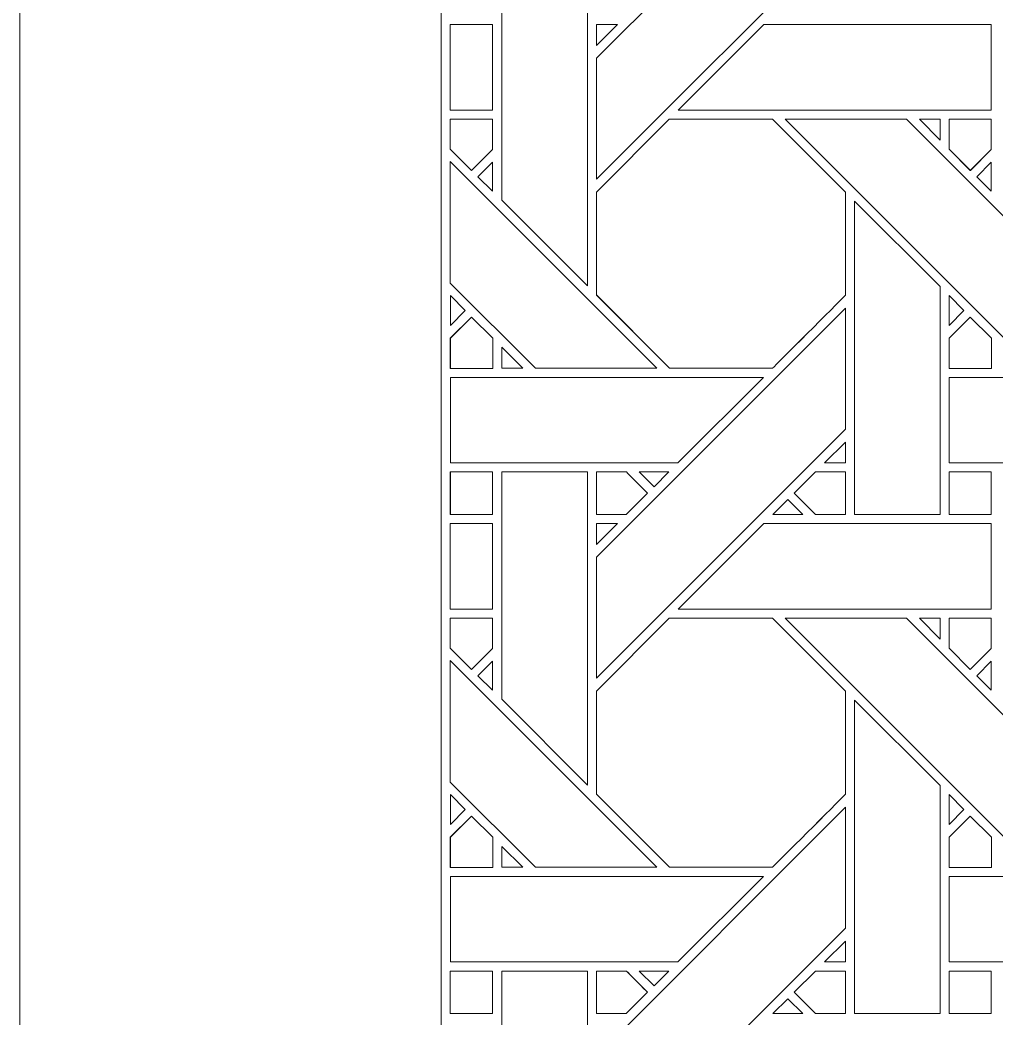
# Model space of a CAD drawing. Header units: inches. Extents: x 4.9 to 19.9, y 1.6 to 16.6.
# Drawn here: x 4.883 to 6.739, y 10.943 to 12.841 of the extents above; entities that cross this region are included whole.
import ezdxf

# ---------------------------------------------------------------- set-up
doc = ezdxf.new("R2010")
doc.units = ezdxf.units.IN
doc.header["$MEASUREMENT"] = 0
doc.layers.add('Design', color=7, linetype='Continuous', lineweight=0)

msp = doc.modelspace()

# ---------------------------------------------------------------- linework, layer by layer
at = {"layer": 'Design'}
for points, knots in [([(4.8829, 16.5948), (4.8829, 16.5948), (4.8829, 1.5948), (4.8829, 1.5948), (4.8829, 1.5948), (19.8829, 1.5948), (19.8829, 1.5948), (19.8829, 1.5948), (19.8829, 16.5948), (19.8829, 16.5948), (19.8829, 16.5948), (4.8829, 16.5948), (4.8829, 16.5948)], [0, 0, 0, 0, 1, 1, 1, 2, 2, 2, 3, 3, 3, 4, 4, 4, 4]), ([(5.684, 15.7937), (5.684, 15.7937), (5.684, 2.3959), (5.684, 2.3959), (5.684, 2.3959), (19.0818, 2.3959), (19.0818, 2.3959), (19.0818, 2.3959), (19.0818, 15.7937), (19.0818, 15.7937), (19.0818, 15.7937), (5.684, 15.7937), (5.684, 15.7937)], [0, 0, 0, 0, 1, 1, 1, 2, 2, 2, 3, 3, 3, 4, 4, 4, 4]), ([(6.1154, 12.904), (6.1567, 12.9451), (6.3965, 13.1851), (6.453, 13.2416), (6.453, 13.2416), (6.453, 13.0116), (6.453, 13.0116), (6.453, 13.0116), (5.9793, 12.5379), (5.9793, 12.5379), (5.9793, 12.5379), (5.9793, 12.768), (5.9793, 12.768), (5.9793, 12.768), (6.1154, 12.904), (6.1154, 12.904)], [0, 0, 0, 0, 1, 1, 1, 2, 2, 2, 3, 3, 3, 4, 4, 4, 5, 5, 5, 5]), ([(5.9622, 12.9301), (5.9622, 12.9301), (5.9622, 12.335), (5.9622, 12.335), (5.9622, 12.335), (5.7992, 12.4979), (5.7992, 12.4979), (5.7992, 12.4979), (5.7992, 12.9301), (5.7992, 12.9301), (5.7992, 12.9301), (5.9622, 12.9301), (5.9622, 12.9301)], [0, 0, 0, 0, 1, 1, 1, 2, 2, 2, 3, 3, 3, 4, 4, 4, 4]), ([(5.7817, 12.8322), (5.7817, 12.8322), (5.7817, 12.6694), (5.7817, 12.6694), (5.7817, 12.6694), (5.7013, 12.6694), (5.7013, 12.6694), (5.7013, 12.6694), (5.7013, 12.8322), (5.7013, 12.8322), (5.7013, 12.8322), (5.7817, 12.8322), (5.7817, 12.8322)], [0, 0, 0, 0, 1, 1, 1, 2, 2, 2, 3, 3, 3, 4, 4, 4, 4]), ([(5.9793, 12.7924), (5.9793, 12.7924), (5.9793, 12.8322), (5.9793, 12.8322), (5.9793, 12.8322), (6.0191, 12.8322), (6.0191, 12.8322), (6.0191, 12.8322), (5.9793, 12.7924), (5.9793, 12.7924)], [0, 0, 0, 0, 1, 1, 1, 2, 2, 2, 3, 3, 3, 3]), ([(6.298, 12.8322), (6.298, 12.8322), (6.7304, 12.8322), (6.7304, 12.8322), (6.7304, 12.8322), (6.7304, 12.6694), (6.7304, 12.6694), (6.7304, 12.6694), (6.1351, 12.6694), (6.1351, 12.6694), (6.1351, 12.6694), (6.298, 12.8322), (6.298, 12.8322)], [0, 0, 0, 0, 1, 1, 1, 2, 2, 2, 3, 3, 3, 4, 4, 4, 4]), ([(5.7816, 12.6523), (5.7816, 12.6523), (5.7816, 12.5946), (5.7816, 12.5946), (5.7816, 12.5946), (5.7416, 12.5548), (5.7416, 12.5548), (5.7416, 12.5548), (5.7014, 12.5951), (5.7014, 12.5951), (5.7014, 12.5951), (5.7014, 12.6523), (5.7014, 12.6523), (5.7014, 12.6523), (5.7816, 12.6523), (5.7816, 12.6523)], [0, 0, 0, 0, 1, 1, 1, 2, 2, 2, 3, 3, 3, 4, 4, 4, 5, 5, 5, 5]), ([(5.7418, 12.5547), (5.7418, 12.5547), (5.7014, 12.5951), (5.7014, 12.5951), (5.7014, 12.5951), (5.7014, 12.6523), (5.7014, 12.6523), (5.7014, 12.6523), (5.7816, 12.6523), (5.7816, 12.6523), (5.7816, 12.6523), (5.7816, 12.5946), (5.7816, 12.5946), (5.7816, 12.5946), (5.7418, 12.5547), (5.7418, 12.5547)], [0, 0, 0, 0, 1, 1, 1, 2, 2, 2, 3, 3, 3, 4, 4, 4, 5, 5, 5, 5]), ([(6.1179, 12.6523), (6.1179, 12.6523), (6.3142, 12.6523), (6.3142, 12.6523), (6.3142, 12.6523), (6.4529, 12.5135), (6.4529, 12.5135), (6.4529, 12.5135), (6.4529, 12.3173), (6.4529, 12.3173), (6.4351, 12.2994), (6.3232, 12.1877), (6.3143, 12.1787), (6.3143, 12.1787), (6.1185, 12.1787), (6.1185, 12.1787), (6.1185, 12.1787), (5.9792, 12.3179), (5.9792, 12.3179), (5.9792, 12.3179), (5.9792, 12.5136), (5.9792, 12.5136), (5.9792, 12.5136), (6.1179, 12.6523), (6.1179, 12.6523)], [0, 0, 0, 0, 1, 1, 1, 2, 2, 2, 3, 3, 3, 4, 4, 4, 5, 5, 5, 6, 6, 6, 7, 7, 7, 8, 8, 8, 8]), ([(5.9793, 12.5135), (5.9793, 12.5135), (6.1179, 12.6523), (6.1179, 12.6523), (6.1179, 12.6523), (6.3142, 12.6523), (6.3142, 12.6523), (6.3142, 12.6523), (6.4529, 12.5135), (6.4529, 12.5135), (6.4529, 12.5135), (6.4529, 12.3173), (6.4529, 12.3173), (6.435, 12.2993), (6.3232, 12.1876), (6.3143, 12.1787), (6.3143, 12.1787), (6.1185, 12.1787), (6.1185, 12.1787), (6.1185, 12.1787), (5.9793, 12.3178), (5.9793, 12.3178), (5.9793, 12.3178), (5.9793, 12.5135), (5.9793, 12.5135)], [0, 0, 0, 0, 1, 1, 1, 2, 2, 2, 3, 3, 3, 4, 4, 4, 5, 5, 5, 6, 6, 6, 7, 7, 7, 8, 8, 8, 8]), ([(6.5694, 12.6522), (6.5694, 12.6522), (7.043, 12.1786), (7.043, 12.1786), (7.043, 12.1786), (6.812, 12.1786), (6.812, 12.1786), (6.812, 12.1786), (6.3385, 12.6522), (6.3385, 12.6522), (6.3385, 12.6522), (6.5694, 12.6522), (6.5694, 12.6522)], [0, 0, 0, 0, 1, 1, 1, 2, 2, 2, 3, 3, 3, 4, 4, 4, 4]), ([(6.633, 12.6522), (6.633, 12.6522), (6.633, 12.6124), (6.633, 12.6124), (6.633, 12.6124), (6.5935, 12.6522), (6.5935, 12.6522), (6.5935, 12.6522), (6.633, 12.6522), (6.633, 12.6522)], [0, 0, 0, 0, 1, 1, 1, 2, 2, 2, 3, 3, 3, 3]), ([(6.7304, 12.6523), (6.7304, 12.6523), (6.7304, 12.5947), (6.7304, 12.5947), (6.7304, 12.5947), (6.6904, 12.5548), (6.6904, 12.5548), (6.6904, 12.5548), (6.6501, 12.5951), (6.6501, 12.5951), (6.6501, 12.5951), (6.6501, 12.6523), (6.6501, 12.6523), (6.6501, 12.6523), (6.7304, 12.6523), (6.7304, 12.6523)], [0, 0, 0, 0, 1, 1, 1, 2, 2, 2, 3, 3, 3, 4, 4, 4, 5, 5, 5, 5]), ([(6.6905, 12.5547), (6.6905, 12.5547), (6.6501, 12.5951), (6.6501, 12.5951), (6.6501, 12.5951), (6.6501, 12.6523), (6.6501, 12.6523), (6.6501, 12.6523), (6.7304, 12.6523), (6.7304, 12.6523), (6.7304, 12.6523), (6.7304, 12.5947), (6.7304, 12.5947), (6.7304, 12.5947), (6.6905, 12.5547), (6.6905, 12.5547)], [0, 0, 0, 0, 1, 1, 1, 2, 2, 2, 3, 3, 3, 4, 4, 4, 5, 5, 5, 5]), ([(5.7013, 12.5716), (5.7013, 12.5716), (6.0943, 12.1786), (6.0943, 12.1786), (6.0943, 12.1786), (5.8633, 12.1786), (5.8633, 12.1786), (5.8633, 12.1786), (5.7013, 12.3406), (5.7013, 12.3406), (5.7013, 12.3406), (5.7013, 12.5716), (5.7013, 12.5716)], [0, 0, 0, 0, 1, 1, 1, 2, 2, 2, 3, 3, 3, 4, 4, 4, 4]), ([(5.7817, 12.5704), (5.7817, 12.5704), (5.7817, 12.5152), (5.7817, 12.5152), (5.7817, 12.5152), (5.7539, 12.5426), (5.7539, 12.5426), (5.7539, 12.5426), (5.7817, 12.5704), (5.7817, 12.5704)], [0, 0, 0, 0, 1, 1, 1, 2, 2, 2, 3, 3, 3, 3]), ([(6.7304, 12.5704), (6.7304, 12.5704), (6.7304, 12.5152), (6.7304, 12.5152), (6.7304, 12.5152), (6.7027, 12.5426), (6.7027, 12.5426), (6.7027, 12.5426), (6.7304, 12.5704), (6.7304, 12.5704)], [0, 0, 0, 0, 1, 1, 1, 2, 2, 2, 3, 3, 3, 3]), ([(6.6329, 12.3343), (6.6329, 12.3343), (6.6329, 11.9006), (6.6329, 11.9006), (6.6329, 11.9006), (6.4701, 11.9006), (6.4701, 11.9006), (6.4701, 11.9006), (6.4701, 12.4964), (6.4701, 12.4964), (6.4701, 12.4964), (6.6329, 12.3343), (6.6329, 12.3343)], [0, 0, 0, 0, 1, 1, 1, 2, 2, 2, 3, 3, 3, 4, 4, 4, 4]), ([(5.7015, 12.26), (5.7015, 12.26), (5.7015, 12.3168), (5.7015, 12.3168), (5.7015, 12.3168), (5.7296, 12.2882), (5.7296, 12.2882), (5.7296, 12.2882), (5.7015, 12.26), (5.7015, 12.26)], [0, 0, 0, 0, 1, 1, 1, 2, 2, 2, 3, 3, 3, 3]), ([(6.6502, 12.26), (6.6502, 12.26), (6.6502, 12.3168), (6.6502, 12.3168), (6.6502, 12.3168), (6.6784, 12.2882), (6.6784, 12.2882), (6.6784, 12.2882), (6.6502, 12.26), (6.6502, 12.26)], [0, 0, 0, 0, 1, 1, 1, 2, 2, 2, 3, 3, 3, 3]), ([(5.9793, 11.8193), (5.9793, 11.8193), (6.453, 12.2929), (6.453, 12.2929), (6.453, 12.2929), (6.453, 12.0628), (6.453, 12.0628), (6.453, 12.0628), (5.9793, 11.5892), (5.9793, 11.5892), (5.9793, 11.5892), (5.9793, 11.8193), (5.9793, 11.8193)], [0, 0, 0, 0, 1, 1, 1, 2, 2, 2, 3, 3, 3, 4, 4, 4, 4]), ([(5.782, 12.1784), (5.782, 12.1784), (5.7013, 12.1784), (5.7013, 12.1784), (5.7013, 12.1784), (5.7013, 12.2357), (5.7013, 12.2357), (5.7013, 12.2357), (5.7416, 12.276), (5.7416, 12.276), (5.7416, 12.276), (5.782, 12.2357), (5.782, 12.2357), (5.782, 12.2357), (5.782, 12.1784), (5.782, 12.1784)], [0, 0, 0, 0, 1, 1, 1, 2, 2, 2, 3, 3, 3, 4, 4, 4, 5, 5, 5, 5]), ([(5.7418, 12.276), (5.7418, 12.276), (5.7821, 12.2357), (5.7821, 12.2357), (5.7821, 12.2357), (5.7821, 12.1784), (5.7821, 12.1784), (5.7821, 12.1784), (5.7015, 12.1784), (5.7015, 12.1784), (5.7015, 12.1784), (5.7015, 12.2356), (5.7015, 12.2356), (5.7015, 12.2356), (5.7418, 12.276), (5.7418, 12.276)], [0, 0, 0, 0, 1, 1, 1, 2, 2, 2, 3, 3, 3, 4, 4, 4, 5, 5, 5, 5]), ([(6.6501, 12.1784), (6.6501, 12.1784), (6.6501, 12.2357), (6.6501, 12.2357), (6.6501, 12.2357), (6.6904, 12.276), (6.6904, 12.276), (6.6904, 12.276), (6.7307, 12.2357), (6.7307, 12.2357), (6.7307, 12.2357), (6.7307, 12.1784), (6.7307, 12.1784), (6.7307, 12.1784), (6.6501, 12.1784), (6.6501, 12.1784)], [0, 0, 0, 0, 1, 1, 1, 2, 2, 2, 3, 3, 3, 4, 4, 4, 5, 5, 5, 5]), ([(6.6904, 12.276), (6.6904, 12.276), (6.7308, 12.2357), (6.7308, 12.2357), (6.7308, 12.2357), (6.7308, 12.1784), (6.7308, 12.1784), (6.7308, 12.1784), (6.6502, 12.1784), (6.6502, 12.1784), (6.6502, 12.1784), (6.6502, 12.2356), (6.6502, 12.2356), (6.6502, 12.2356), (6.6904, 12.276), (6.6904, 12.276)], [0, 0, 0, 0, 1, 1, 1, 2, 2, 2, 3, 3, 3, 4, 4, 4, 5, 5, 5, 5]), ([(5.7994, 12.1786), (5.7994, 12.1786), (5.7994, 12.2184), (5.7994, 12.2184), (5.7994, 12.2184), (5.8391, 12.1786), (5.8391, 12.1786), (5.8391, 12.1786), (5.7994, 12.1786), (5.7994, 12.1786)], [0, 0, 0, 0, 1, 1, 1, 2, 2, 2, 3, 3, 3, 3]), ([(5.7015, 11.9986), (5.7015, 11.9986), (5.7015, 12.1613), (5.7015, 12.1613), (5.7015, 12.1613), (6.2972, 12.1613), (6.2972, 12.1613), (6.2972, 12.1613), (6.1344, 11.9986), (6.1344, 11.9986), (6.1344, 11.9986), (5.7015, 11.9986), (5.7015, 11.9986)], [0, 0, 0, 0, 1, 1, 1, 2, 2, 2, 3, 3, 3, 4, 4, 4, 4]), ([(6.6502, 11.9986), (6.6502, 11.9986), (6.6502, 12.1613), (6.6502, 12.1613), (6.6502, 12.1613), (7.2459, 12.1613), (7.2459, 12.1613), (7.2459, 12.1613), (7.0832, 11.9986), (7.0832, 11.9986), (7.0832, 11.9986), (6.6502, 11.9986), (6.6502, 11.9986)], [0, 0, 0, 0, 1, 1, 1, 2, 2, 2, 3, 3, 3, 4, 4, 4, 4]), ([(6.4132, 11.9987), (6.4132, 11.9987), (6.453, 12.0384), (6.453, 12.0384), (6.453, 12.0384), (6.453, 11.9987), (6.453, 11.9987), (6.453, 11.9987), (6.4132, 11.9987), (6.4132, 11.9987)], [0, 0, 0, 0, 1, 1, 1, 2, 2, 2, 3, 3, 3, 3]), ([(5.7816, 11.9814), (5.7816, 11.9814), (5.7816, 11.9006), (5.7816, 11.9006), (5.7816, 11.9006), (5.7013, 11.9006), (5.7013, 11.9006), (5.7013, 11.9006), (5.7013, 11.9814), (5.7013, 11.9814), (5.7013, 11.9814), (5.7816, 11.9814), (5.7816, 11.9814)], [0, 0, 0, 0, 1, 1, 1, 2, 2, 2, 3, 3, 3, 4, 4, 4, 4]), ([(5.7817, 11.9814), (5.7817, 11.9814), (5.7817, 11.9006), (5.7817, 11.9006), (5.7817, 11.9006), (5.7015, 11.9006), (5.7015, 11.9006), (5.7015, 11.9006), (5.7015, 11.9814), (5.7015, 11.9814), (5.7015, 11.9814), (5.7817, 11.9814), (5.7817, 11.9814)], [0, 0, 0, 0, 1, 1, 1, 2, 2, 2, 3, 3, 3, 4, 4, 4, 4]), ([(5.9622, 11.9814), (5.9622, 11.9814), (5.9622, 11.3863), (5.9622, 11.3863), (5.9622, 11.3863), (5.7992, 11.5492), (5.7992, 11.5492), (5.7992, 11.5492), (5.7992, 11.9814), (5.7992, 11.9814), (5.7992, 11.9814), (5.9622, 11.9814), (5.9622, 11.9814)], [0, 0, 0, 0, 1, 1, 1, 2, 2, 2, 3, 3, 3, 4, 4, 4, 4]), ([(5.9792, 11.9006), (5.9792, 11.9006), (5.9792, 11.9814), (5.9792, 11.9814), (5.9792, 11.9814), (6.0363, 11.9814), (6.0363, 11.9814), (6.0414, 11.9763), (6.0722, 11.9455), (6.0766, 11.9411), (6.0766, 11.9411), (6.0362, 11.9006), (6.0362, 11.9006), (6.0362, 11.9006), (5.9792, 11.9006), (5.9792, 11.9006)], [0, 0, 0, 0, 1, 1, 1, 2, 2, 2, 3, 3, 3, 4, 4, 4, 5, 5, 5, 5]), ([(6.0613, 11.9564), (6.0671, 11.9506), (6.0726, 11.9451), (6.0766, 11.9411), (6.0766, 11.9411), (6.0362, 11.9006), (6.0362, 11.9006), (6.0362, 11.9006), (5.9792, 11.9006), (5.9792, 11.9006), (5.9792, 11.9006), (5.9792, 11.9814), (5.9792, 11.9814), (5.9792, 11.9814), (6.0363, 11.9814), (6.0363, 11.9814), (6.0418, 11.976), (6.0519, 11.9659), (6.0613, 11.9564)], [0, 0, 0, 0, 1, 1, 1, 2, 2, 2, 3, 3, 3, 4, 4, 4, 5, 5, 5, 6, 6, 6, 6]), ([(6.0607, 11.9814), (6.0607, 11.9814), (6.1172, 11.9814), (6.1172, 11.9814), (6.1172, 11.9814), (6.0889, 11.9532), (6.0889, 11.9532), (6.0889, 11.9532), (6.0607, 11.9814), (6.0607, 11.9814)], [0, 0, 0, 0, 1, 1, 1, 2, 2, 2, 3, 3, 3, 3]), ([(6.3958, 11.9006), (6.3958, 11.9006), (6.3554, 11.941), (6.3554, 11.941), (6.3554, 11.941), (6.3959, 11.9814), (6.3959, 11.9814), (6.3959, 11.9814), (6.4529, 11.9814), (6.4529, 11.9814), (6.4529, 11.9814), (6.4529, 11.9006), (6.4529, 11.9006), (6.4529, 11.9006), (6.3958, 11.9006), (6.3958, 11.9006)], [0, 0, 0, 0, 1, 1, 1, 2, 2, 2, 3, 3, 3, 4, 4, 4, 5, 5, 5, 5]), ([(6.3554, 11.941), (6.3554, 11.941), (6.3959, 11.9814), (6.3959, 11.9814), (6.3959, 11.9814), (6.4529, 11.9814), (6.4529, 11.9814), (6.4529, 11.9814), (6.4529, 11.9006), (6.4529, 11.9006), (6.4529, 11.9006), (6.3958, 11.9006), (6.3958, 11.9006), (6.3958, 11.9006), (6.3554, 11.941), (6.3554, 11.941)], [0, 0, 0, 0, 1, 1, 1, 2, 2, 2, 3, 3, 3, 4, 4, 4, 5, 5, 5, 5]), ([(6.6501, 11.9006), (6.6501, 11.9006), (6.6501, 11.9814), (6.6501, 11.9814), (6.6501, 11.9814), (6.7304, 11.9814), (6.7304, 11.9814), (6.7304, 11.9814), (6.7304, 11.9006), (6.7304, 11.9006), (6.7304, 11.9006), (6.6501, 11.9006), (6.6501, 11.9006)], [0, 0, 0, 0, 1, 1, 1, 2, 2, 2, 3, 3, 3, 4, 4, 4, 4]), ([(6.7304, 11.9814), (6.7304, 11.9814), (6.7304, 11.9006), (6.7304, 11.9006), (6.7304, 11.9006), (6.6501, 11.9006), (6.6501, 11.9006), (6.6501, 11.9006), (6.6501, 11.9814), (6.6501, 11.9814), (6.6501, 11.9814), (6.7304, 11.9814), (6.7304, 11.9814)], [0, 0, 0, 0, 1, 1, 1, 2, 2, 2, 3, 3, 3, 4, 4, 4, 4]), ([(6.3716, 11.9006), (6.3716, 11.9006), (6.3151, 11.9006), (6.3151, 11.9006), (6.3151, 11.9006), (6.3434, 11.9289), (6.3434, 11.9289), (6.3434, 11.9289), (6.3716, 11.9006), (6.3716, 11.9006)], [0, 0, 0, 0, 1, 1, 1, 2, 2, 2, 3, 3, 3, 3]), ([(5.7817, 11.8835), (5.7817, 11.8835), (5.7817, 11.7206), (5.7817, 11.7206), (5.7817, 11.7206), (5.7013, 11.7206), (5.7013, 11.7206), (5.7013, 11.7206), (5.7013, 11.8835), (5.7013, 11.8835), (5.7013, 11.8835), (5.7817, 11.8835), (5.7817, 11.8835)], [0, 0, 0, 0, 1, 1, 1, 2, 2, 2, 3, 3, 3, 4, 4, 4, 4]), ([(6.0191, 11.8835), (6.0191, 11.8835), (5.9793, 11.8436), (5.9793, 11.8436), (5.9793, 11.8436), (5.9793, 11.8835), (5.9793, 11.8835), (5.9793, 11.8835), (6.0191, 11.8835), (6.0191, 11.8835)], [0, 0, 0, 0, 1, 1, 1, 2, 2, 2, 3, 3, 3, 3]), ([(6.298, 11.8835), (6.298, 11.8835), (6.7304, 11.8835), (6.7304, 11.8835), (6.7304, 11.8835), (6.7304, 11.7206), (6.7304, 11.7206), (6.7304, 11.7206), (6.1351, 11.7206), (6.1351, 11.7206), (6.1351, 11.7206), (6.298, 11.8835), (6.298, 11.8835)], [0, 0, 0, 0, 1, 1, 1, 2, 2, 2, 3, 3, 3, 4, 4, 4, 4]), ([(5.7816, 11.7035), (5.7816, 11.7035), (5.7816, 11.6459), (5.7816, 11.6459), (5.7816, 11.6459), (5.7416, 11.606), (5.7416, 11.606), (5.7416, 11.606), (5.7013, 11.6463), (5.7013, 11.6463), (5.7013, 11.6463), (5.7013, 11.7035), (5.7013, 11.7035), (5.7013, 11.7035), (5.7816, 11.7035), (5.7816, 11.7035)], [0, 0, 0, 0, 1, 1, 1, 2, 2, 2, 3, 3, 3, 4, 4, 4, 5, 5, 5, 5]), ([(5.7418, 11.606), (5.7418, 11.606), (5.7013, 11.6463), (5.7013, 11.6463), (5.7013, 11.6463), (5.7013, 11.7035), (5.7013, 11.7035), (5.7013, 11.7035), (5.7816, 11.7035), (5.7816, 11.7035), (5.7816, 11.7035), (5.7816, 11.6459), (5.7816, 11.6459), (5.7816, 11.6459), (5.7418, 11.606), (5.7418, 11.606)], [0, 0, 0, 0, 1, 1, 1, 2, 2, 2, 3, 3, 3, 4, 4, 4, 5, 5, 5, 5]), ([(6.3142, 11.2299), (6.3142, 11.2299), (6.1185, 11.2299), (6.1185, 11.2299), (6.1185, 11.2299), (5.9792, 11.3691), (5.9792, 11.3691), (5.9792, 11.3691), (5.9792, 11.5648), (5.9792, 11.5648), (5.9792, 11.5648), (6.1179, 11.7035), (6.1179, 11.7035), (6.1179, 11.7035), (6.3142, 11.7035), (6.3142, 11.7035), (6.3142, 11.7035), (6.4529, 11.5648), (6.4529, 11.5648), (6.4529, 11.5648), (6.4529, 11.3686), (6.4529, 11.3686), (6.4351, 11.3507), (6.3232, 11.2389), (6.3142, 11.2299)], [0, 0, 0, 0, 1, 1, 1, 2, 2, 2, 3, 3, 3, 4, 4, 4, 5, 5, 5, 6, 6, 6, 7, 7, 7, 8, 8, 8, 8]), ([(5.9792, 11.5648), (5.9792, 11.5648), (6.1179, 11.7035), (6.1179, 11.7035), (6.1179, 11.7035), (6.3142, 11.7035), (6.3142, 11.7035), (6.3142, 11.7035), (6.4529, 11.5648), (6.4529, 11.5648), (6.4529, 11.5648), (6.4529, 11.3686), (6.4529, 11.3686), (6.435, 11.3506), (6.3231, 11.2388), (6.3142, 11.2299), (6.3142, 11.2299), (6.1185, 11.2299), (6.1185, 11.2299), (6.1185, 11.2299), (5.9792, 11.3691), (5.9792, 11.3691), (5.9792, 11.3691), (5.9792, 11.5648), (5.9792, 11.5648)], [0, 0, 0, 0, 1, 1, 1, 2, 2, 2, 3, 3, 3, 4, 4, 4, 5, 5, 5, 6, 6, 6, 7, 7, 7, 8, 8, 8, 8]), ([(6.5694, 11.7035), (6.5694, 11.7035), (7.043, 11.2299), (7.043, 11.2299), (7.043, 11.2299), (6.812, 11.2299), (6.812, 11.2299), (6.812, 11.2299), (6.3385, 11.7035), (6.3385, 11.7035), (6.3385, 11.7035), (6.5694, 11.7035), (6.5694, 11.7035)], [0, 0, 0, 0, 1, 1, 1, 2, 2, 2, 3, 3, 3, 4, 4, 4, 4]), ([(6.633, 11.7035), (6.633, 11.7035), (6.633, 11.6637), (6.633, 11.6637), (6.633, 11.6637), (6.5935, 11.7035), (6.5935, 11.7035), (6.5935, 11.7035), (6.633, 11.7035), (6.633, 11.7035)], [0, 0, 0, 0, 1, 1, 1, 2, 2, 2, 3, 3, 3, 3]), ([(6.6501, 11.6463), (6.6501, 11.6463), (6.6501, 11.7035), (6.6501, 11.7035), (6.6501, 11.7035), (6.7304, 11.7035), (6.7304, 11.7035), (6.7304, 11.7035), (6.7304, 11.6459), (6.7304, 11.6459), (6.7304, 11.6459), (6.6904, 11.606), (6.6904, 11.606), (6.6904, 11.606), (6.6501, 11.6463), (6.6501, 11.6463)], [0, 0, 0, 0, 1, 1, 1, 2, 2, 2, 3, 3, 3, 4, 4, 4, 5, 5, 5, 5]), ([(6.6904, 11.606), (6.6904, 11.606), (6.6501, 11.6463), (6.6501, 11.6463), (6.6501, 11.6463), (6.6501, 11.7035), (6.6501, 11.7035), (6.6501, 11.7035), (6.7304, 11.7035), (6.7304, 11.7035), (6.7304, 11.7035), (6.7304, 11.6459), (6.7304, 11.6459), (6.7304, 11.6459), (6.6904, 11.606), (6.6904, 11.606)], [0, 0, 0, 0, 1, 1, 1, 2, 2, 2, 3, 3, 3, 4, 4, 4, 5, 5, 5, 5]), ([(5.7013, 11.6229), (5.7013, 11.6229), (6.0943, 11.2299), (6.0943, 11.2299), (6.0943, 11.2299), (5.8633, 11.2299), (5.8633, 11.2299), (5.8633, 11.2299), (5.7013, 11.3919), (5.7013, 11.3919), (5.7013, 11.3919), (5.7013, 11.6229), (5.7013, 11.6229)], [0, 0, 0, 0, 1, 1, 1, 2, 2, 2, 3, 3, 3, 4, 4, 4, 4]), ([(5.7817, 11.6217), (5.7817, 11.6217), (5.7817, 11.5665), (5.7817, 11.5665), (5.7817, 11.5665), (5.7539, 11.5939), (5.7539, 11.5939), (5.7539, 11.5939), (5.7817, 11.6217), (5.7817, 11.6217)], [0, 0, 0, 0, 1, 1, 1, 2, 2, 2, 3, 3, 3, 3]), ([(6.7304, 11.6217), (6.7304, 11.6217), (6.7304, 11.5665), (6.7304, 11.5665), (6.7304, 11.5665), (6.7027, 11.5939), (6.7027, 11.5939), (6.7027, 11.5939), (6.7304, 11.6217), (6.7304, 11.6217)], [0, 0, 0, 0, 1, 1, 1, 2, 2, 2, 3, 3, 3, 3]), ([(6.6329, 11.3855), (6.6329, 11.3855), (6.6329, 10.9519), (6.6329, 10.9519), (6.6329, 10.9519), (6.4701, 10.9519), (6.4701, 10.9519), (6.4701, 10.9519), (6.4701, 11.5477), (6.4701, 11.5477), (6.4701, 11.5477), (6.6329, 11.3855), (6.6329, 11.3855)], [0, 0, 0, 0, 1, 1, 1, 2, 2, 2, 3, 3, 3, 4, 4, 4, 4]), ([(5.7015, 11.3113), (5.7015, 11.3113), (5.7015, 11.3681), (5.7015, 11.3681), (5.7015, 11.3681), (5.7296, 11.3395), (5.7296, 11.3395), (5.7296, 11.3395), (5.7015, 11.3113), (5.7015, 11.3113)], [0, 0, 0, 0, 1, 1, 1, 2, 2, 2, 3, 3, 3, 3]), ([(6.6502, 11.3113), (6.6502, 11.3113), (6.6502, 11.3681), (6.6502, 11.3681), (6.6502, 11.3681), (6.6784, 11.3395), (6.6784, 11.3395), (6.6784, 11.3395), (6.6502, 11.3113), (6.6502, 11.3113)], [0, 0, 0, 0, 1, 1, 1, 2, 2, 2, 3, 3, 3, 3]), ([(5.9793, 10.8705), (5.9793, 10.8705), (6.453, 11.3441), (6.453, 11.3441), (6.453, 11.3441), (6.453, 11.1141), (6.453, 11.1141), (6.453, 11.1141), (5.9793, 10.6404), (5.9793, 10.6404), (5.9793, 10.6404), (5.9793, 10.8705), (5.9793, 10.8705)], [0, 0, 0, 0, 1, 1, 1, 2, 2, 2, 3, 3, 3, 4, 4, 4, 4]), ([(5.7416, 11.3273), (5.7416, 11.3273), (5.782, 11.287), (5.782, 11.287), (5.782, 11.287), (5.782, 11.2297), (5.782, 11.2297), (5.782, 11.2297), (5.7013, 11.2297), (5.7013, 11.2297), (5.7013, 11.2297), (5.7013, 11.287), (5.7013, 11.287), (5.7013, 11.287), (5.7416, 11.3273), (5.7416, 11.3273)], [0, 0, 0, 0, 1, 1, 1, 2, 2, 2, 3, 3, 3, 4, 4, 4, 5, 5, 5, 5]), ([(5.7418, 11.3273), (5.7418, 11.3273), (5.7821, 11.2869), (5.7821, 11.2869), (5.7821, 11.2869), (5.7821, 11.2296), (5.7821, 11.2296), (5.7821, 11.2296), (5.7015, 11.2296), (5.7015, 11.2296), (5.7015, 11.2296), (5.7015, 11.2869), (5.7015, 11.2869), (5.7015, 11.2869), (5.7418, 11.3273), (5.7418, 11.3273)], [0, 0, 0, 0, 1, 1, 1, 2, 2, 2, 3, 3, 3, 4, 4, 4, 5, 5, 5, 5]), ([(6.6501, 11.2297), (6.6501, 11.2297), (6.6501, 11.2869), (6.6501, 11.2869), (6.6501, 11.2869), (6.6904, 11.3273), (6.6904, 11.3273), (6.6904, 11.3273), (6.7308, 11.287), (6.7308, 11.287), (6.7308, 11.287), (6.7308, 11.2297), (6.7308, 11.2297), (6.7308, 11.2297), (6.6501, 11.2297), (6.6501, 11.2297)], [0, 0, 0, 0, 1, 1, 1, 2, 2, 2, 3, 3, 3, 4, 4, 4, 5, 5, 5, 5]), ([(6.6904, 11.3273), (6.6904, 11.3273), (6.7308, 11.287), (6.7308, 11.287), (6.7308, 11.287), (6.7308, 11.2297), (6.7308, 11.2297), (6.7308, 11.2297), (6.6501, 11.2297), (6.6501, 11.2297), (6.6501, 11.2297), (6.6501, 11.2869), (6.6501, 11.2869), (6.6501, 11.2869), (6.6904, 11.3273), (6.6904, 11.3273)], [0, 0, 0, 0, 1, 1, 1, 2, 2, 2, 3, 3, 3, 4, 4, 4, 5, 5, 5, 5]), ([(5.7994, 11.2299), (5.7994, 11.2299), (5.7994, 11.2697), (5.7994, 11.2697), (5.7994, 11.2697), (5.8391, 11.2299), (5.8391, 11.2299), (5.8391, 11.2299), (5.7994, 11.2299), (5.7994, 11.2299)], [0, 0, 0, 0, 1, 1, 1, 2, 2, 2, 3, 3, 3, 3]), ([(5.7015, 11.0499), (5.7015, 11.0499), (5.7015, 11.2126), (5.7015, 11.2126), (5.7015, 11.2126), (6.2972, 11.2126), (6.2972, 11.2126), (6.2972, 11.2126), (6.1344, 11.0499), (6.1344, 11.0499), (6.1344, 11.0499), (5.7015, 11.0499), (5.7015, 11.0499)], [0, 0, 0, 0, 1, 1, 1, 2, 2, 2, 3, 3, 3, 4, 4, 4, 4]), ([(6.6502, 11.0499), (6.6502, 11.0499), (6.6502, 11.2126), (6.6502, 11.2126), (6.6502, 11.2126), (7.2459, 11.2126), (7.2459, 11.2126), (7.2459, 11.2126), (7.0832, 11.0499), (7.0832, 11.0499), (7.0832, 11.0499), (6.6502, 11.0499), (6.6502, 11.0499)], [0, 0, 0, 0, 1, 1, 1, 2, 2, 2, 3, 3, 3, 4, 4, 4, 4]), ([(6.4132, 11.0499), (6.4132, 11.0499), (6.453, 11.0897), (6.453, 11.0897), (6.453, 11.0897), (6.453, 11.0499), (6.453, 11.0499), (6.453, 11.0499), (6.4132, 11.0499), (6.4132, 11.0499)], [0, 0, 0, 0, 1, 1, 1, 2, 2, 2, 3, 3, 3, 3]), ([(5.7014, 10.9519), (5.7014, 10.9519), (5.7014, 11.0327), (5.7014, 11.0327), (5.7014, 11.0327), (5.7816, 11.0327), (5.7816, 11.0327), (5.7816, 11.0327), (5.7816, 10.9519), (5.7816, 10.9519), (5.7816, 10.9519), (5.7014, 10.9519), (5.7014, 10.9519)], [0, 0, 0, 0, 1, 1, 1, 2, 2, 2, 3, 3, 3, 4, 4, 4, 4]), ([(5.7816, 11.0327), (5.7816, 11.0327), (5.7816, 10.9519), (5.7816, 10.9519), (5.7816, 10.9519), (5.7014, 10.9519), (5.7014, 10.9519), (5.7014, 10.9519), (5.7014, 11.0327), (5.7014, 11.0327), (5.7014, 11.0327), (5.7816, 11.0327), (5.7816, 11.0327)], [0, 0, 0, 0, 1, 1, 1, 2, 2, 2, 3, 3, 3, 4, 4, 4, 4]), ([(5.9622, 11.0326), (5.9622, 11.0326), (5.9622, 10.4375), (5.9622, 10.4375), (5.9622, 10.4375), (5.7992, 10.6004), (5.7992, 10.6004), (5.7992, 10.6004), (5.7992, 11.0326), (5.7992, 11.0326), (5.7992, 11.0326), (5.9622, 11.0326), (5.9622, 11.0326)], [0, 0, 0, 0, 1, 1, 1, 2, 2, 2, 3, 3, 3, 4, 4, 4, 4]), ([(5.9792, 10.9519), (5.9792, 10.9519), (5.9792, 11.0327), (5.9792, 11.0327), (5.9792, 11.0327), (6.0363, 11.0327), (6.0363, 11.0327), (6.0414, 11.0276), (6.0722, 10.9967), (6.0766, 10.9923), (6.0766, 10.9923), (6.0362, 10.9519), (6.0362, 10.9519), (6.0362, 10.9519), (5.9792, 10.9519), (5.9792, 10.9519)], [0, 0, 0, 0, 1, 1, 1, 2, 2, 2, 3, 3, 3, 4, 4, 4, 5, 5, 5, 5]), ([(6.0766, 10.9923), (6.0766, 10.9923), (6.0362, 10.9519), (6.0362, 10.9519), (6.0362, 10.9519), (5.9792, 10.9519), (5.9792, 10.9519), (5.9792, 10.9519), (5.9792, 11.0327), (5.9792, 11.0327), (5.9792, 11.0327), (6.0363, 11.0327), (6.0363, 11.0327), (6.0416, 11.0274), (6.0724, 10.9966), (6.0766, 10.9923)], [0, 0, 0, 0, 1, 1, 1, 2, 2, 2, 3, 3, 3, 4, 4, 4, 5, 5, 5, 5]), ([(6.0607, 11.0326), (6.0607, 11.0326), (6.1172, 11.0326), (6.1172, 11.0326), (6.1172, 11.0326), (6.0889, 11.0045), (6.0889, 11.0045), (6.0889, 11.0045), (6.0607, 11.0326), (6.0607, 11.0326)], [0, 0, 0, 0, 1, 1, 1, 2, 2, 2, 3, 3, 3, 3]), ([(6.3958, 10.9519), (6.3958, 10.9519), (6.3554, 10.9923), (6.3554, 10.9923), (6.3554, 10.9923), (6.3959, 11.0327), (6.3959, 11.0327), (6.3959, 11.0327), (6.4529, 11.0327), (6.4529, 11.0327), (6.4529, 11.0327), (6.4529, 10.9519), (6.4529, 10.9519), (6.4529, 10.9519), (6.3958, 10.9519), (6.3958, 10.9519)], [0, 0, 0, 0, 1, 1, 1, 2, 2, 2, 3, 3, 3, 4, 4, 4, 5, 5, 5, 5]), ([(6.3554, 10.9923), (6.3554, 10.9923), (6.3959, 11.0327), (6.3959, 11.0327), (6.3959, 11.0327), (6.4529, 11.0327), (6.4529, 11.0327), (6.4529, 11.0327), (6.4529, 10.9519), (6.4529, 10.9519), (6.4529, 10.9519), (6.3958, 10.9519), (6.3958, 10.9519), (6.3958, 10.9519), (6.3554, 10.9923), (6.3554, 10.9923)], [0, 0, 0, 0, 1, 1, 1, 2, 2, 2, 3, 3, 3, 4, 4, 4, 5, 5, 5, 5]), ([(6.6501, 10.9519), (6.6501, 10.9519), (6.6501, 11.0327), (6.6501, 11.0327), (6.6501, 11.0327), (6.7304, 11.0327), (6.7304, 11.0327), (6.7304, 11.0327), (6.7304, 10.9519), (6.7304, 10.9519), (6.7304, 10.9519), (6.6501, 10.9519), (6.6501, 10.9519)], [0, 0, 0, 0, 1, 1, 1, 2, 2, 2, 3, 3, 3, 4, 4, 4, 4]), ([(6.7304, 11.0327), (6.7304, 11.0327), (6.7304, 10.9519), (6.7304, 10.9519), (6.7304, 10.9519), (6.6501, 10.9519), (6.6501, 10.9519), (6.6501, 10.9519), (6.6501, 11.0327), (6.6501, 11.0327), (6.6501, 11.0327), (6.7304, 11.0327), (6.7304, 11.0327)], [0, 0, 0, 0, 1, 1, 1, 2, 2, 2, 3, 3, 3, 4, 4, 4, 4]), ([(6.3716, 10.9519), (6.3716, 10.9519), (6.3151, 10.9519), (6.3151, 10.9519), (6.3151, 10.9519), (6.3434, 10.9801), (6.3434, 10.9801), (6.3434, 10.9801), (6.3716, 10.9519), (6.3716, 10.9519)], [0, 0, 0, 0, 1, 1, 1, 2, 2, 2, 3, 3, 3, 3])]:
    msp.add_open_spline(points, degree=3, knots=knots, dxfattribs=at)

doc.saveas('drawing.dxf')
